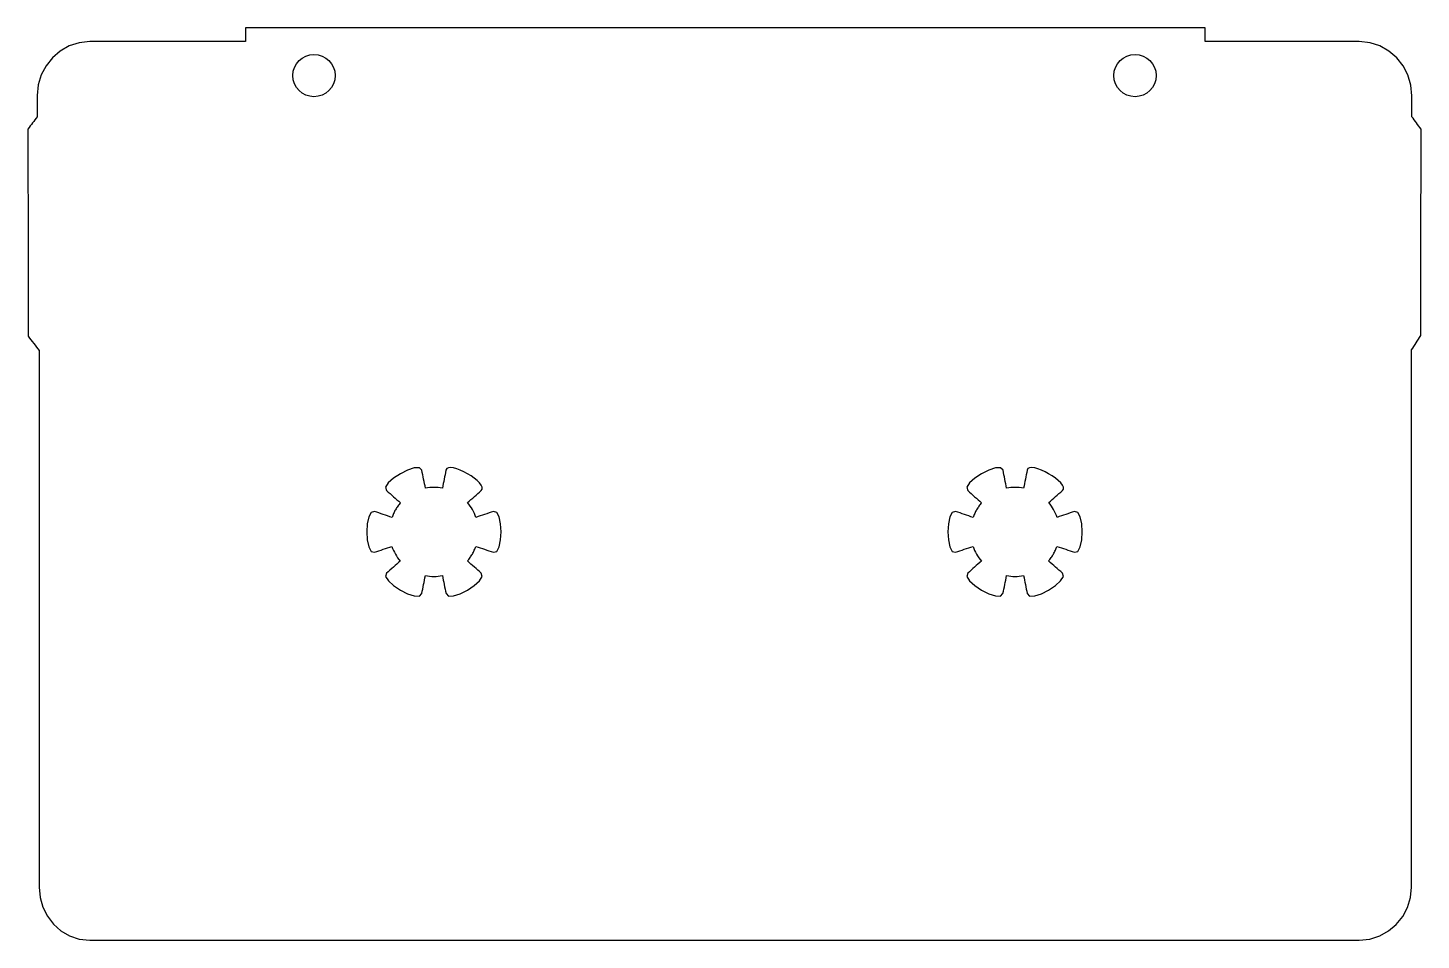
# Model space of a CAD drawing. Extents: x 52.6 to 151.6, y 204.8 to 269.6.
import ezdxf

# ---------------------------------------------------------------- set-up
doc = ezdxf.new("R2010")
doc.units = 0
doc.layers.add('Layer_1', color=7, linetype='CONTINUOUS')

msp = doc.modelspace()

# ---------------------------------------------------------------- linework, layer by layer
at = {"layer": 'Layer_1', "color": 1}
for points in [[(68.027132, 269.627483), (68.027132, 269.505596), (68.027132, 269.383708), (68.027132, 269.261821), (68.027132, 269.139934), (68.027132, 269.018046), (68.027132, 268.896159), (68.027132, 268.77427), (68.027132, 268.652384), (66.643374, 268.652384), (65.259619, 268.652384), (63.875861, 268.652384), (62.492103, 268.652384), (61.108347, 268.652384), (59.724589, 268.652384), (58.340834, 268.652384), (56.957076, 268.652384), (56.196828, 268.572024), (55.492817, 268.342597), (54.858948, 267.981575), (54.309137, 267.50644), (53.857291, 266.934666), (53.517323, 266.283729), (53.303139, 265.571104), (53.228655, 264.814271), (53.228655, 264.649804), (53.228655, 264.485333), (53.228655, 264.320865), (53.228655, 264.156397), (53.228655, 263.991927), (53.228655, 263.827459), (53.228655, 263.662988), (53.228655, 263.49852), (53.228655, 263.475576), (53.228655, 263.452631), (53.228655, 263.429686), (53.228655, 263.406742), (53.228655, 263.383797), (53.228655, 263.360852), (53.228655, 263.337908), (53.228655, 263.314963), (53.145351, 263.205272), (53.062051, 263.09558), (52.978747, 262.985889), (52.895446, 262.876195), (52.812143, 262.766504), (52.728839, 262.656812), (52.645539, 262.547121), (52.562235, 262.43743), (52.565678, 260.597612), (52.569121, 258.757791), (52.572564, 256.917973), (52.576008, 255.078152), (52.579451, 253.238334), (52.582894, 251.398516), (52.586337, 249.558696), (52.58978, 247.718878), (52.686173, 247.591753), (52.782566, 247.464629), (52.878962, 247.337505), (52.975355, 247.210384), (53.071748, 247.08326), (53.168144, 246.956135), (53.264537, 246.829011), (53.36093, 246.701887), (53.36093, 246.520331), (53.36093, 246.338774), (53.36093, 246.157218), (53.36093, 245.975662), (53.36093, 245.794102), (53.36093, 245.612546), (53.36093, 245.43099), (53.36093, 245.249433), (53.36093, 240.667318), (53.36093, 236.085204), (53.36093, 231.503089), (53.36093, 226.920974), (53.36093, 222.338859), (53.36093, 217.756744), (53.36093, 213.174629), (53.36093, 208.592514), (53.36093, 208.592303), (53.36093, 208.592091), (53.36093, 208.591879), (53.36093, 208.591668), (53.36093, 208.591456), (53.36093, 208.591244), (53.36093, 208.591033), (53.36093, 208.590821), (53.433159, 207.854622), (53.636201, 207.157999), (53.958549, 206.519005), (54.388695, 205.955701), (54.915127, 205.48614), (55.526339, 205.128383), (56.210818, 204.900489), (56.957059, 204.82051), (68.233753, 204.82051), (79.510444, 204.82051), (90.787138, 204.82051), (102.063829, 204.82051), (113.340523, 204.82051), (124.617218, 204.82051), (135.893909, 204.82051), (147.170603, 204.82051), (147.922121, 204.898423), (148.620443, 205.121342), (149.251086, 205.473025), (149.799554, 205.937241), (150.251363, 206.497751), (150.592022, 207.138316), (150.807042, 207.842706), (150.881935, 208.594682), (150.881935, 213.268643), (150.881935, 217.942604), (150.881935, 222.616566), (150.881935, 227.290524), (150.881935, 231.964485), (150.881935, 236.638447), (150.881935, 241.312408), (150.881935, 245.986369), (150.881935, 246.081108), (150.881935, 246.17585), (150.881935, 246.270589), (150.881935, 246.365329), (150.881935, 246.460071), (150.881935, 246.55481), (150.881935, 246.649552), (150.881935, 246.744291), (150.963514, 246.871483), (151.045093, 246.998678), (151.126675, 247.12587), (151.208255, 247.253064), (151.289834, 247.380256), (151.371413, 247.507448), (151.452995, 247.634643), (151.534574, 247.761835), (151.538017, 249.595797), (151.54146, 251.429758), (151.544903, 253.26372), (151.548346, 255.097682), (151.55179, 256.931644), (151.555233, 258.765606), (151.558676, 260.599568), (151.562119, 262.433529), (151.479919, 262.543291), (151.397719, 262.65305), (151.315519, 262.762812), (151.233319, 262.872571), (151.151119, 262.982333), (151.068919, 263.092095), (150.986719, 263.201854), (150.904519, 263.311616), (150.904519, 263.347653), (150.904519, 263.383687), (150.904519, 263.419724), (150.904519, 263.455758), (150.904519, 263.491795), (150.904519, 263.527832), (150.904519, 263.563866), (150.904519, 263.599903), (150.904519, 263.750937), (150.904519, 263.901968), (150.904519, 264.053002), (150.904519, 264.204034), (150.904519, 264.355068), (150.904519, 264.506102), (150.904519, 264.657133), (150.904519, 264.808167), (150.833475, 265.568079), (150.620377, 266.28266), (150.279724, 266.934655), (149.826012, 267.506804), (149.273745, 267.981849), (148.637419, 268.342535), (147.931533, 268.5716), (147.170586, 268.651791), (145.79992, 268.651791), (144.429254, 268.651791), (143.058588, 268.651791), (141.687925, 268.651791), (140.31726, 268.651791), (138.946594, 268.651791), (137.575928, 268.651791), (136.205262, 268.651791), (136.205262, 268.773748), (136.205262, 268.895704), (136.205262, 269.01766), (136.205262, 269.139616), (136.205262, 269.261572), (136.205262, 269.383529), (136.205262, 269.505485), (136.205262, 269.627441), (127.682992, 269.627441), (119.160722, 269.627441), (110.638452, 269.627441), (102.116182, 269.627441), (93.593909, 269.627441), (85.071639, 269.627441), (76.549369, 269.627441), (68.027098, 269.627441), (68.027096, 269.627446), (68.027093, 269.627451), (68.02709, 269.627456), (68.027087, 269.627461), (68.027084, 269.627466), (68.027082, 269.627471), (68.027079, 269.627476), (68.027132, 269.627483)], [(74.396544, 266.237112), (74.366013, 265.934248), (74.278445, 265.652158), (74.139888, 265.396885), (73.956384, 265.174477), (73.733973, 264.990974), (73.478703, 264.852417), (73.196614, 264.764852), (72.893747, 264.734321), (72.590883, 264.764852), (72.308793, 264.852419), (72.053523, 264.990974), (71.831115, 265.17448), (71.647609, 265.396888), (71.509055, 265.652158), (71.421487, 265.934248), (71.390956, 266.237112), (71.421487, 266.539979), (71.509052, 266.822068), (71.647609, 267.077338), (71.831113, 267.299749), (72.053521, 267.483253), (72.308791, 267.62181), (72.590883, 267.709378), (72.893747, 267.739908), (73.196614, 267.709378), (73.478703, 267.621812), (73.733976, 267.483255), (73.956384, 267.299749), (74.139891, 267.077341), (74.278448, 266.822068), (74.366013, 266.539979), (74.396544, 266.237112)], [(132.733429, 266.237112), (132.702898, 265.934248), (132.61533, 265.652158), (132.476776, 265.396888), (132.29327, 265.17448), (132.070862, 264.990974), (131.815592, 264.852419), (131.533502, 264.764852), (131.230638, 264.734321), (130.927771, 264.764852), (130.645682, 264.852417), (130.390412, 264.990974), (130.168001, 265.174477), (129.984497, 265.396885), (129.84594, 265.652155), (129.758372, 265.934248), (129.727841, 266.237112), (129.758372, 266.539979), (129.845937, 266.822068), (129.984494, 267.077341), (130.168001, 267.299749), (130.390409, 267.483255), (130.645682, 267.621812), (130.927771, 267.709378), (131.230638, 267.739908), (131.533502, 267.709378), (131.815594, 267.62181), (132.070864, 267.483253), (132.293273, 267.299749), (132.476776, 267.077338), (132.615333, 266.822068), (132.702898, 266.539979), (132.733429, 266.237112)], [(83.801898, 237.954277), (83.54373, 238.092935), (83.286196, 238.21144), (83.038552, 238.304495), (82.81004, 238.366795), (82.609913, 238.393042), (82.447421, 238.377943), (82.331814, 238.31619), (82.272344, 238.202483), (82.240524, 238.04349), (82.208703, 237.8845), (82.176882, 237.725507), (82.145062, 237.566515), (82.113241, 237.407525), (82.081421, 237.248532), (82.0496, 237.089542), (82.01778, 236.930549), (81.868191, 236.955103), (81.71782, 236.972375), (81.56693, 236.982394), (81.415777, 236.985216), (81.264627, 236.9807), (81.11374, 236.968903), (80.963378, 236.949853), (80.8138, 236.92355), (80.781821, 237.083477), (80.74984, 237.243407), (80.717861, 237.403334), (80.685883, 237.563261), (80.653904, 237.723187), (80.621923, 237.883117), (80.589944, 238.043044), (80.557965, 238.202971), (80.382878, 238.378426), (80.020225, 238.36725), (79.544017, 238.211838), (79.02827, 237.954593), (78.546991, 237.637906), (78.174187, 237.304172), (77.983873, 236.995788), (78.05006, 236.755154), (78.173295, 236.646829), (78.29653, 236.5385), (78.419768, 236.430172), (78.543003, 236.321847), (78.666238, 236.213522), (78.789474, 236.105193), (78.912712, 235.996865), (79.035947, 235.88854), (78.987128, 235.830955), (78.939703, 235.772256), (78.893687, 235.712464), (78.849104, 235.651609), (78.805969, 235.589714), (78.764305, 235.526807), (78.724125, 235.462915), (78.685449, 235.398063), (78.648758, 235.332164), (78.613649, 235.265444), (78.580135, 235.197936), (78.548227, 235.129667), (78.517942, 235.060663), (78.489291, 234.99096), (78.462282, 234.920582), (78.436938, 234.849558), (78.28138, 234.902086), (78.125822, 234.954613), (77.970264, 235.00714), (77.814703, 235.05967), (77.659145, 235.112197), (77.503587, 235.164724), (77.348029, 235.217252), (77.192471, 235.269779), (76.952977, 235.205918), (76.781324, 234.886377), (76.677799, 234.396428), (76.642697, 233.821341), (76.676306, 233.246381), (76.77892, 232.756821), (76.950824, 232.437927), (77.19231, 232.374975), (77.346629, 232.427129), (77.500948, 232.479284), (77.655268, 232.531439), (77.809584, 232.583593), (77.963903, 232.635748), (78.118222, 232.687903), (78.272541, 232.740057), (78.42686, 232.792212), (78.478984, 232.649391), (78.537805, 232.509527), (78.603184, 232.372852), (78.674999, 232.239593), (78.753118, 232.109977), (78.837409, 231.984227), (78.927743, 231.862578), (79.023992, 231.745255), (78.90221, 231.638203), (78.780431, 231.531147), (78.658649, 231.424095), (78.536868, 231.317042), (78.415089, 231.209987), (78.293307, 231.102934), (78.171528, 230.995879), (78.049747, 230.888826), (77.985326, 230.649485), (78.176284, 230.34105), (78.548905, 230.006408), (79.029484, 229.688448), (79.544305, 229.430059), (80.019658, 229.274129), (80.381831, 229.263545), (80.557116, 229.441199), (80.588982, 229.60027), (80.620847, 229.759342), (80.652716, 229.918414), (80.684582, 230.077483), (80.716447, 230.236554), (80.748313, 230.395626), (80.780182, 230.554698), (80.812047, 230.71377), (80.961837, 230.689132), (81.112414, 230.671803), (81.263513, 230.661756), (81.414871, 230.658934), (81.566233, 230.663449), (81.717329, 230.675246), (81.8679, 230.694324), (82.017681, 230.720684), (82.04966, 230.560757), (82.081638, 230.400827), (82.11362, 230.240901), (82.145598, 230.080974), (82.177577, 229.921047), (82.209555, 229.761117), (82.241537, 229.60119), (82.273515, 229.441263), (82.448778, 229.263607), (82.8109, 229.274191), (83.286177, 229.430104), (83.80091, 229.688479), (84.281399, 230.006422), (84.653947, 230.34105), (84.84485, 230.649477), (84.780408, 230.888815), (84.657091, 230.997188), (84.533777, 231.105562), (84.41046, 231.213935), (84.287146, 231.322311), (84.163829, 231.430685), (84.040514, 231.539058), (83.917197, 231.647431), (83.793883, 231.755805), (83.842702, 231.813389), (83.890129, 231.872089), (83.936143, 231.931877), (83.980726, 231.992733), (84.02386, 232.054627), (84.065528, 232.117532), (84.105708, 232.181424), (84.144383, 232.246276), (84.181134, 232.312248), (84.216299, 232.379042), (84.249867, 232.446628), (84.281823, 232.514977), (84.31215, 232.584062), (84.340844, 232.65385), (84.367881, 232.724312), (84.393253, 232.795424), (84.54889, 232.742849), (84.704527, 232.690276), (84.860164, 232.637701), (85.015801, 232.585126), (85.171441, 232.532554), (85.327078, 232.479978), (85.482715, 232.427406), (85.638352, 232.374831), (85.879824, 232.437803), (86.051692, 232.756737), (86.154252, 233.246356), (86.187796, 233.821383), (86.152626, 234.396541), (86.049039, 234.886549), (85.877327, 235.206129), (85.637788, 235.270007), (85.483469, 235.217853), (85.329149, 235.165698), (85.17483, 235.113541), (85.020511, 235.061386), (84.866192, 235.009231), (84.711873, 234.957074), (84.557554, 234.904919), (84.403235, 234.852764), (84.350979, 234.995436), (84.292039, 235.135145), (84.226547, 235.271664), (84.154634, 235.404766), (84.07643, 235.534221), (83.992062, 235.659804), (83.901664, 235.78129), (83.805364, 235.898449), (83.927143, 236.005501), (84.048925, 236.112554), (84.170706, 236.219606), (84.292485, 236.326662), (84.414264, 236.433714), (84.536046, 236.540767), (84.657825, 236.647819), (84.779606, 236.754872), (84.8494, 236.864072), (84.845844, 236.995508), (84.778173, 237.143884), (84.65564, 237.303896), (84.487492, 237.470243), (84.282971, 237.637626), (84.051326, 237.800742), (83.801799, 237.954296), (83.801811, 237.954296), (83.801822, 237.954294), (83.801833, 237.954294), (83.801845, 237.954291), (83.801859, 237.954291), (83.80187, 237.954288), (83.801881, 237.954285), (83.801898, 237.954277)], [(125.095754, 237.954277), (124.837585, 238.092935), (124.580052, 238.21144), (124.332407, 238.304495), (124.103895, 238.366795), (123.903768, 238.393042), (123.741276, 238.377943), (123.625669, 238.31619), (123.566199, 238.202483), (123.534379, 238.04349), (123.502558, 237.8845), (123.470738, 237.725507), (123.438917, 237.566515), (123.407097, 237.407525), (123.375276, 237.248532), (123.343456, 237.089542), (123.311635, 236.930549), (123.162046, 236.955103), (123.011675, 236.972375), (122.860785, 236.982394), (122.709632, 236.985216), (122.558483, 236.9807), (122.407595, 236.968903), (122.257233, 236.949853), (122.107655, 236.92355), (122.075677, 237.083477), (122.043698, 237.243407), (122.011717, 237.403334), (121.979738, 237.563261), (121.947759, 237.723187), (121.915781, 237.883117), (121.883799, 238.043044), (121.851821, 238.202971), (121.676733, 238.378426), (121.31408, 238.36725), (120.837873, 238.211838), (120.322126, 237.954593), (119.840846, 237.637906), (119.468042, 237.304172), (119.277728, 236.995788), (119.343915, 236.755154), (119.46715, 236.646829), (119.590385, 236.5385), (119.713623, 236.430172), (119.836859, 236.321847), (119.960094, 236.213522), (120.083329, 236.105193), (120.206567, 235.996865), (120.329802, 235.88854), (120.280983, 235.830955), (120.233559, 235.772256), (120.187542, 235.712464), (120.14296, 235.651609), (120.099825, 235.589714), (120.05816, 235.526807), (120.01798, 235.462915), (119.979305, 235.398063), (119.942613, 235.332164), (119.907504, 235.265444), (119.87399, 235.197936), (119.842082, 235.129667), (119.811797, 235.060663), (119.783146, 234.99096), (119.756137, 234.920582), (119.730794, 234.849558), (119.575236, 234.902086), (119.419678, 234.954613), (119.26412, 235.00714), (119.108559, 235.05967), (118.953001, 235.112197), (118.797443, 235.164724), (118.641884, 235.217252), (118.486326, 235.269779), (118.246833, 235.205918), (118.075179, 234.886377), (117.971655, 234.396428), (117.936552, 233.821341), (117.970162, 233.246381), (118.072775, 232.756821), (118.244679, 232.437927), (118.486166, 232.374975), (118.640485, 232.427129), (118.794804, 232.479284), (118.949123, 232.531439), (119.103439, 232.583593), (119.257758, 232.635748), (119.412077, 232.687903), (119.566396, 232.740057), (119.720716, 232.792212), (119.772839, 232.649391), (119.83166, 232.509527), (119.89704, 232.372852), (119.968854, 232.239593), (120.046973, 232.109977), (120.131264, 231.984227), (120.221598, 231.862578), (120.317847, 231.745255), (120.196065, 231.638203), (120.074286, 231.531147), (119.952505, 231.424095), (119.830723, 231.317042), (119.708944, 231.209987), (119.587162, 231.102934), (119.465384, 230.995879), (119.343602, 230.888826), (119.279182, 230.649485), (119.470139, 230.34105), (119.84276, 230.006408), (120.323339, 229.688448), (120.83816, 229.430059), (121.313513, 229.274129), (121.675686, 229.263545), (121.850971, 229.441199), (121.882837, 229.60027), (121.914706, 229.759342), (121.946571, 229.918414), (121.978437, 230.077483), (122.010303, 230.236554), (122.042168, 230.395626), (122.074037, 230.554698), (122.105903, 230.71377), (122.255692, 230.689132), (122.406269, 230.671803), (122.557368, 230.661756), (122.708726, 230.658934), (122.860088, 230.663449), (123.011184, 230.675246), (123.161755, 230.694324), (123.311536, 230.720684), (123.343515, 230.560757), (123.375493, 230.400827), (123.407475, 230.240901), (123.439453, 230.080974), (123.471432, 229.921047), (123.503413, 229.761117), (123.535392, 229.60119), (123.567371, 229.441263), (123.742633, 229.263607), (124.104756, 229.274191), (124.580032, 229.430104), (125.094766, 229.688479), (125.575255, 230.006422), (125.947802, 230.34105), (126.138706, 230.649477), (126.074263, 230.888815), (125.950949, 230.997188), (125.827632, 231.105562), (125.704315, 231.213935), (125.581001, 231.322311), (125.457684, 231.430685), (125.33437, 231.539058), (125.211055, 231.647431), (125.087738, 231.755805), (125.136557, 231.813389), (125.183985, 231.872089), (125.229998, 231.931877), (125.274581, 231.992733), (125.317716, 232.054627), (125.359383, 232.117532), (125.399563, 232.181424), (125.438239, 232.246276), (125.47499, 232.312248), (125.510155, 232.379042), (125.543722, 232.446628), (125.575678, 232.514977), (125.606006, 232.584062), (125.634699, 232.65385), (125.661736, 232.724312), (125.687108, 232.795424), (125.842745, 232.742849), (125.998382, 232.690276), (126.154019, 232.637701), (126.309656, 232.585126), (126.465296, 232.532554), (126.620933, 232.479978), (126.77657, 232.427406), (126.932207, 232.374831), (127.17368, 232.437803), (127.345547, 232.756737), (127.448107, 233.246356), (127.481652, 233.821383), (127.446481, 234.396541), (127.342894, 234.886549), (127.171182, 235.206129), (126.931643, 235.270007), (126.777324, 235.217853), (126.623005, 235.165698), (126.468686, 235.113541), (126.314367, 235.061386), (126.160047, 235.009231), (126.005728, 234.957074), (125.851409, 234.904919), (125.69709, 234.852764), (125.644834, 234.995436), (125.585895, 235.135145), (125.520402, 235.271664), (125.448489, 235.404766), (125.370285, 235.534221), (125.285918, 235.659804), (125.195519, 235.78129), (125.099219, 235.898449), (125.221001, 236.005501), (125.34278, 236.112554), (125.464562, 236.219606), (125.58634, 236.326662), (125.708119, 236.433714), (125.829901, 236.540767), (125.95168, 236.647819), (126.073462, 236.754872), (126.143255, 236.864072), (126.139699, 236.995508), (126.072028, 237.143884), (125.949496, 237.303896), (125.781348, 237.470243), (125.576827, 237.637626), (125.345182, 237.800742), (125.095655, 237.954296), (125.095666, 237.954296), (125.095677, 237.954294), (125.095689, 237.954294), (125.095703, 237.954291), (125.095714, 237.954291), (125.095725, 237.954288), (125.095737, 237.954285), (125.095754, 237.954277)]]:
    msp.add_lwpolyline(points, close=True, dxfattribs=at)

doc.saveas('drawing.dxf')
